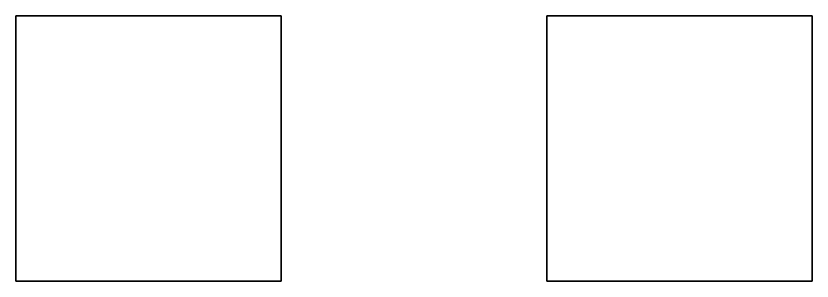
# Model space of a CAD drawing. Header units: millimetres. Extents: x -3 to 1.6, y -24 to 8.5.
# Drawn here: x -3 to 0, y -24 to -23 of the extents above; entities that cross this region are included whole.
import ezdxf

# ---------------------------------------------------------------- set-up
doc = ezdxf.new("R2010")
doc.units = ezdxf.units.MM

msp = doc.modelspace()

# ---------------------------------------------------------------- linework, layer by layer
for points in [[(-3, -24), (-3, -23), (-2, -23), (-2, -24)], [(-2, -24), (-2, -23), (-3, -23), (-3, -24)], [(0, -23, 1), (0, -23), (-1, -23), (-1, -23, 1)], [(-1, -23, 1), (-1, -23), (-1, -24), (-1, -24, 1)], [(-1, -24), (-1, -23), (0, -23), (0, -24)], [(0, -24, 1), (0, -23, 1), (-1, -23, 1), (-1, -24, 1)], [(0, -24), (0, -23), (0, -23, 1), (0, -24, 1)], [(-1, -24, 1), (-1, -24), (0, -24), (0, -24, 1)]]:
    msp.add_3dface(points)

doc.saveas('drawing.dxf')
